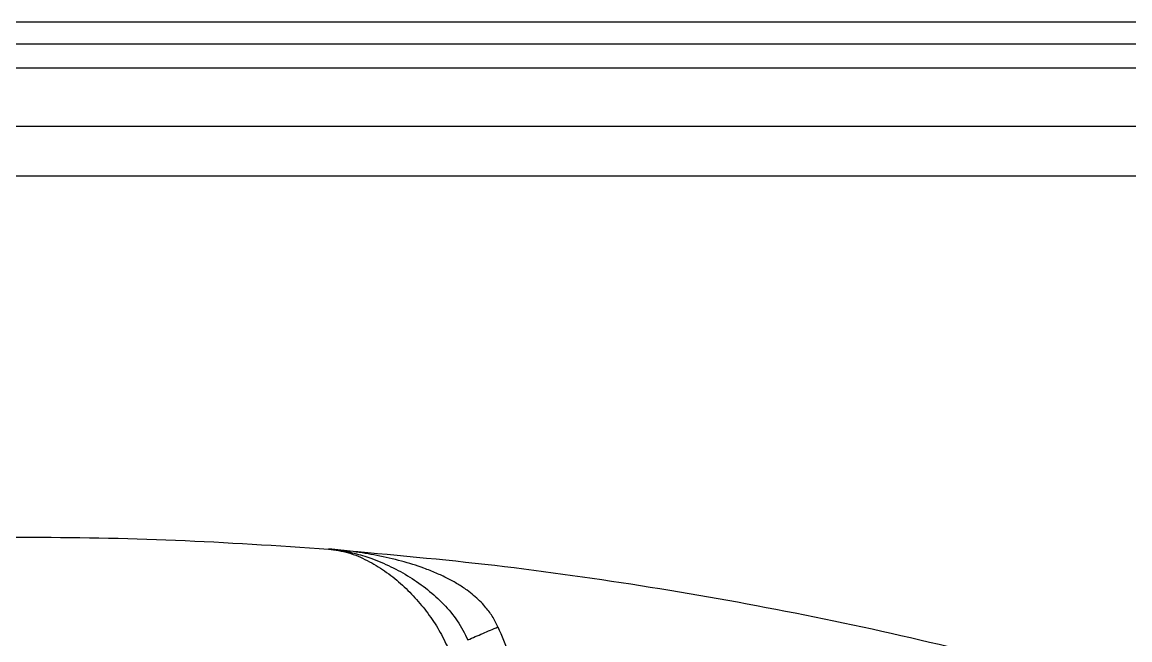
# Model space of a CAD drawing. Extents: x 943 to 1030, y 781 to 934.
# Drawn here: x 986.75 to 996.06, y 885.11 to 890.31 of the extents above; entities that cross this region are included whole.
import ezdxf

# ---------------------------------------------------------------- set-up
doc = ezdxf.new("R2010")
doc.units = 0
doc.header["$MEASUREMENT"] = 0
doc.layers.add('1', color=4, linetype='Continuous')

# ---------------------------------------------------------------- blocks, each defined once
blk = doc.blocks.new('AIRA')
at = {"layer": '1', "color": 4, "linetype": 'Continuous', "lineweight": 25}
blk.add_line((84.1416, 87.1416), (3, 87.1416), dxfattribs=at)
at = {"layer": '1', "color": 3, "linetype": 'Continuous', "lineweight": 25}
for p, q in [((3.4171, 86.958), (83.7245, 86.958)), ((83.4478, 86.7551), (3.6938, 86.7551)), ((82.8146, 86.2636), (4.327, 86.2636)), ((82.3058, 85.8457), (4.8358, 85.8457))]:
    blk.add_line(p, q, dxfattribs=at)
for points, knots in [([(40.9956, 82.7117), (41.4244, 82.74), (42.2818, 82.7967), (43.5708, 82.818), (44.8598, 82.7968), (45.7173, 82.7401), (46.1461, 82.7118)], [0, 0, 0, 0, 0.250014, 0.500001, 0.749957, 1, 1, 1, 1]), ([(46.1461, 82.7118), (46.5846, 82.6729), (47.4618, 82.5952), (48.7702, 82.4133), (50.0706, 82.1823), (51.3614, 81.9024), (52.2113, 81.6727), (52.6362, 81.5579)], [0, 0, 0, 0, 0.200021, 0.400085, 0.600011, 0.800041, 1, 1, 1, 1]), ([(46.1461, 82.7118), (46.2024, 82.7033), (46.315, 82.6864), (46.4727, 82.6185), (46.6188, 82.5306), (46.7526, 82.4244), (46.874, 82.3046), (46.9821, 82.1729), (47.0778, 82.0313), (47.1266, 81.9287), (47.1511, 81.8774)], [0, 0, 0, 0, 0.124966, 0.24986, 0.374907, 0.499957, 0.624952, 0.749955, 0.875004, 1, 1, 1, 1]), ([(46.1461, 82.7118), (46.1703, 82.7094), (46.2187, 82.7048), (46.2906, 82.6924), (46.3618, 82.6765), (46.432, 82.657), (46.5359, 82.6228), (46.6707, 82.5664), (46.8305, 82.4784), (46.98, 82.3734), (47.1149, 82.2506), (47.2339, 82.111), (47.289, 82.0025), (47.3165, 81.9483)], [0, 0, 0, 0, 0.05002, 0.100049, 0.150079, 0.200106, 0.250135, 0.375155, 0.500175, 0.625187, 0.750178, 0.875129, 1, 1, 1, 1]), ([(47.5693, 82.0566), (47.5544, 82.0871), (47.5245, 82.1482), (47.4696, 82.2199), (47.4159, 82.2773), (47.3653, 82.3231), (47.3044, 82.3706), (47.2312, 82.4189), (47.1445, 82.4669), (47.0489, 82.5115), (46.9204, 82.5621), (46.7543, 82.6139), (46.5558, 82.659), (46.3512, 82.6928), (46.2153, 82.7054), (46.1461, 82.7118)], [0, 0, 0, 0, 0.062449, 0.124913, 0.1651, 0.206688, 0.24992, 0.306718, 0.367122, 0.431444, 0.499948, 0.62006, 0.749959, 0.872697, 1, 1, 1, 1]), ([(47.3165, 81.9483), (47.3585, 81.9663), (47.4426, 82.0023), (47.527, 82.0385), (47.5693, 82.0566)], [0, 0, 0, 0, 0.4999827, 1, 1, 1, 1]), ([(47.5693, 82.0566), (47.6318, 81.9092), (47.757, 81.6145), (47.935, 81.1802), (48.1044, 80.7568), (48.2633, 80.349), (48.4104, 79.9613), (48.5329, 79.6289), (48.6334, 79.3494), (48.7146, 79.118), (48.7859, 78.9099), (48.8465, 78.7285), (48.8959, 78.5771), (48.9337, 78.4587), (48.9614, 78.37), (48.9704, 78.3408), (48.9749, 78.3262)], [0, 0, 0, 0, 0.083335, 0.16667, 0.250004, 0.333336, 0.416666, 0.499993, 0.5625, 0.625004, 0.687506, 0.750005, 0.812503, 0.875002, 0.9375, 1, 1, 1, 1])]:
    blk.add_open_spline(points, degree=3, knots=knots, dxfattribs=at)

msp = doc.modelspace()

# ---------------------------------------------------------------- block references
at = {"layer": '1'}
msp.add_blockref('AIRA', (943.1775, 803.1658), dxfattribs=at)

doc.saveas('drawing.dxf')
